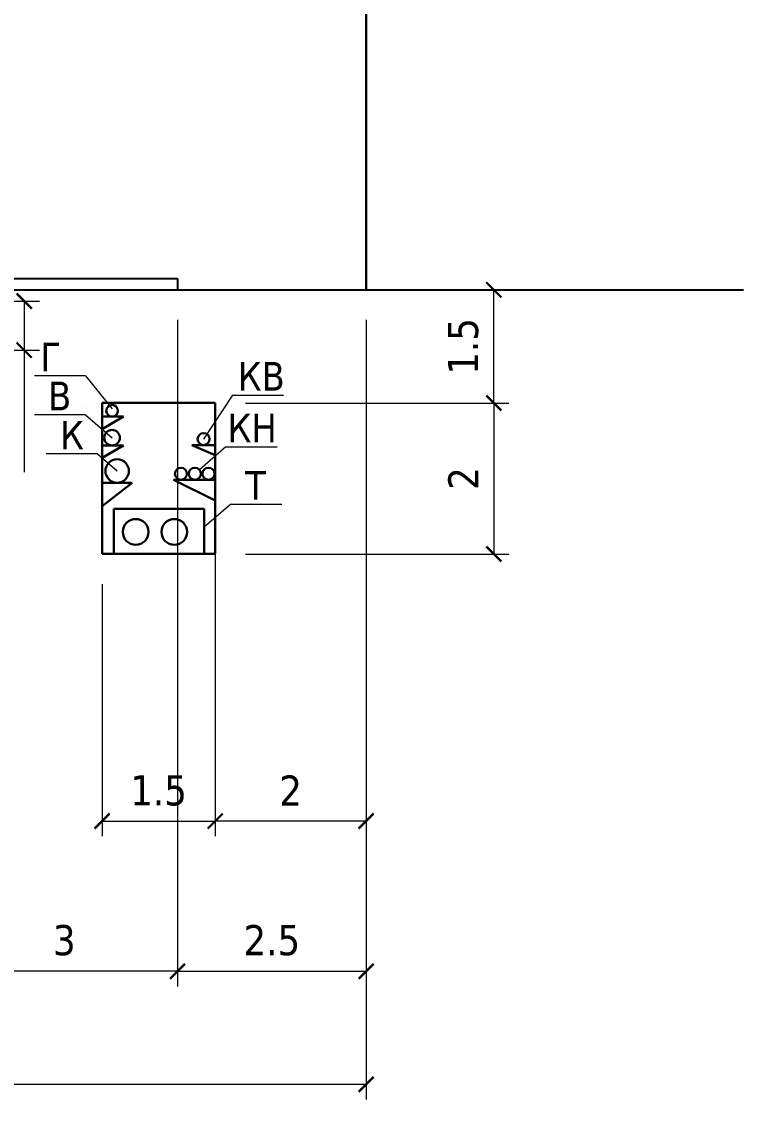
# Model space of a CAD drawing. Header units: millimetres. Extents: x -492806 to 8131902, y -181351 to 2373952.
# Drawn here: x -183090 to -173523, y -153253 to -138976 of the extents above; entities that cross this region are included whole.
import ezdxf

# ---------------------------------------------------------------- set-up
doc = ezdxf.new("R2010")
doc.units = ezdxf.units.MM
doc.header["$LTSCALE"] = 50
doc.layers.add('dorogi', color=7, linetype='Continuous', lineweight=30)
doc.layers.add('text', color=5, linetype='Continuous', lineweight=15)
doc.styles.get("Standard").update_dxf_attribs({"font": 'tahoma.ttf'})
doc.dimstyles.new('S-25$0', dxfattribs={"dimscale": 0, "dimtxt": 2, "dimasz": 1, "dimexe": 1, "dimexo": 2, "dimgap": 1, "dimtad": 3, "dimlfac": 0.001, "dimzin": 9, "dimdsep": 46, "dimtxsty": 'Standard', "dimblk": 'ARCHTICK', "dimcen": 2, "dimclrd": 256, "dimclre": 256, "dimclrt": 256, "dimadec": 0, "dimazin": 2, "dimtfac": 1, "dimtmove": 0, "dimatfit": 3, "dimldrblk": 'DOTSMALL', "dimfxl": 1, "dimlwd": -1, "dimlwe": -1, "dimarcsym": 0})

# ---------------------------------------------------------------- blocks, each defined once
blk = doc.blocks.new('_ArchTick')
at = {"color": 0, "linetype": 'ByBlock', "const_width": 0.15}
blk.add_lwpolyline([(-0.5, -0.5), (0.5, 0.5)], dxfattribs=at)
blk = doc.blocks.new('*D478')
at = {"layer": 'Defpoints', "color": 0, "transparency": 16777216}
for p in [(-187023, -142679), (-185023, -143329), (-183054, -143329)]:
    blk.add_point(p, dxfattribs=at)
at = {"layer": 'text', "transparency": 16777216}
for p, q in [((-186623, -142679), (-182854, -142679)), ((-183054, -142679), (-183054, -143329)), ((-184623, -143329), (-182854, -143329)), ((-183054, -143329), (-183054, -144945))]:
    blk.add_line(p, q, dxfattribs=at)
at = {"layer": 'text', "transparency": 16777216, "xscale": 200.0000016058756, "yscale": 200.0000016058756, "zscale": 200.0000016058756}
for p, rotation in [((-183054, -142679), 90), ((-183054, -143329), 270)]:
    blk.add_blockref('_ArchTick', p, dxfattribs=dict(at, rotation=rotation))
at = {"layer": 'text', "transparency": 16777216, "insert": (-183462, -144237), "char_height": 400, "attachment_point": 5, "rotation": 90}
blk.add_mtext('0.65', dxfattribs=at)
blk = doc.blocks.new('_DotSmall')
at = {"color": 0, "linetype": 'ByBlock', "const_width": 0.5}
blk.add_lwpolyline([(-0.0625, 0, 1), (0.0625, 0, 1)], format="xyb", close=True, dxfattribs=at)
blk = doc.blocks.new('*D479')
at = {"layer": 'Defpoints', "color": 0, "transparency": 16777216}
for p in [(-180523, -142529), (-176831, -142529), (-180523, -144029)]:
    blk.add_point(p, dxfattribs=at)
at = {"layer": 'text', "transparency": 16777216}
for p, q in [((-180123, -142529), (-176631, -142529)), ((-176831, -144029), (-176831, -142529)), ((-180123, -144029), (-176631, -144029))]:
    blk.add_line(p, q, dxfattribs=at)
at = {"layer": 'text', "transparency": 16777216, "xscale": 199.9999771946564, "yscale": 199.9999771946564, "zscale": 199.9999771946564}
for p, rotation in [((-176831, -142529), 90), ((-176831, -144029), 270)]:
    blk.add_blockref('_ArchTick', p, dxfattribs=dict(at, rotation=rotation))
at = {"layer": 'text', "transparency": 16777216, "insert": (-177236, -143279), "char_height": 400, "attachment_point": 5, "rotation": 90}
blk.add_mtext('1.5', dxfattribs=at)
blk = doc.blocks.new('*D480')
at = {"layer": 'Defpoints', "color": 0, "transparency": 16777216}
for p in [(-180523, -144029), (-180523, -146029), (-176831, -146029)]:
    blk.add_point(p, dxfattribs=at)
at = {"layer": 'text', "transparency": 16777216}
for p, q in [((-180123, -144029), (-176631, -144029)), ((-176831, -144029), (-176831, -146029)), ((-180123, -146029), (-176631, -146029))]:
    blk.add_line(p, q, dxfattribs=at)
at = {"layer": 'text', "transparency": 16777216, "xscale": 199.9999771946564, "yscale": 199.9999771946564, "zscale": 199.9999771946564}
for p, rotation in [((-176831, -144029), 90), ((-176831, -146029), 270)]:
    blk.add_blockref('_ArchTick', p, dxfattribs=dict(at, rotation=rotation))
at = {"layer": 'text', "transparency": 16777216, "insert": (-177235, -145029), "char_height": 400, "attachment_point": 5, "rotation": 90}
blk.add_mtext('2', dxfattribs=at)
blk = doc.blocks.new('*D481')
at = {"layer": 'Defpoints', "color": 0, "transparency": 16777216}
for p in [(-178523, -142529), (-180523, -144029), (-180523, -149566)]:
    blk.add_point(p, dxfattribs=at)
at = {"layer": 'text', "transparency": 16777216}
for p, q in [((-178523, -142929), (-178523, -149766)), ((-180523, -144429), (-180523, -149766)), ((-178523, -149566), (-180523, -149566))]:
    blk.add_line(p, q, dxfattribs=at)
at = {"layer": 'text', "transparency": 16777216, "xscale": 199.9999771946564, "yscale": 199.9999771946564, "zscale": 199.9999771946564, "rotation": 180}
blk.add_blockref('_ArchTick', (-180523, -149566), dxfattribs=at)
at = {"layer": 'text', "transparency": 16777216, "xscale": 199.9999771946564, "yscale": 199.9999771946564, "zscale": 199.9999771946564}
blk.add_blockref('_ArchTick', (-178523, -149566), dxfattribs=at)
at = {"layer": 'text', "transparency": 16777216, "insert": (-179523, -149162), "char_height": 400, "attachment_point": 5}
blk.add_mtext('2', dxfattribs=at)
blk = doc.blocks.new('*D482')
at = {"layer": 'Defpoints', "color": 0, "transparency": 16777216}
for p in [(-182023, -146029), (-180523, -146029), (-180523, -149566)]:
    blk.add_point(p, dxfattribs=at)
at = {"layer": 'text', "transparency": 16777216}
for p, q in [((-182023, -146429), (-182023, -149766)), ((-180523, -146429), (-180523, -149766)), ((-182023, -149566), (-180523, -149566))]:
    blk.add_line(p, q, dxfattribs=at)
at = {"layer": 'text', "transparency": 16777216, "xscale": 199.9999771946564, "yscale": 199.9999771946564, "zscale": 199.9999771946564, "rotation": 180}
blk.add_blockref('_ArchTick', (-182023, -149566), dxfattribs=at)
at = {"layer": 'text', "transparency": 16777216, "xscale": 199.9999771946564, "yscale": 199.9999771946564, "zscale": 199.9999771946564}
blk.add_blockref('_ArchTick', (-180523, -149566), dxfattribs=at)
at = {"layer": 'text', "transparency": 16777216, "insert": (-181273, -149162), "char_height": 400, "attachment_point": 5}
blk.add_mtext('1.5', dxfattribs=at)
blk = doc.blocks.new('*D469')
at = {"layer": 'Defpoints', "color": 0, "transparency": 16777216}
for p in [(-181023, -142529), (-184023, -151556), (-184023, -151556)]:
    blk.add_point(p, dxfattribs=at)
at = {"layer": 'text', "transparency": 16777216}
for p, q in [((-181023, -142929), (-181023, -151756)), ((-184023, -151156), (-184023, -151356)), ((-181023, -151556), (-184023, -151556))]:
    blk.add_line(p, q, dxfattribs=at)
at = {"layer": 'text', "transparency": 16777216, "xscale": 199.9999771946564, "yscale": 199.9999771946564, "zscale": 199.9999771946564, "rotation": 180}
blk.add_blockref('_ArchTick', (-184023, -151556), dxfattribs=at)
at = {"layer": 'text', "transparency": 16777216, "xscale": 199.9999771946564, "yscale": 199.9999771946564, "zscale": 199.9999771946564}
blk.add_blockref('_ArchTick', (-181023, -151556), dxfattribs=at)
at = {"layer": 'text', "transparency": 16777216, "insert": (-182523, -151147), "char_height": 400, "attachment_point": 5}
blk.add_mtext('3', dxfattribs=at)
blk = doc.blocks.new('*D470')
at = {"layer": 'Defpoints', "color": 0, "transparency": 16777216}
for p in [(-178523, -142529), (-181023, -142929), (-178523, -151556)]:
    blk.add_point(p, dxfattribs=at)
at = {"layer": 'text', "transparency": 16777216}
for p, q in [((-178523, -142929), (-178523, -151756)), ((-181023, -143329), (-181023, -151756)), ((-181023, -151556), (-178523, -151556))]:
    blk.add_line(p, q, dxfattribs=at)
at = {"layer": 'text', "transparency": 16777216, "xscale": 199.9999771946564, "yscale": 199.9999771946564, "zscale": 199.9999771946564, "rotation": 180}
blk.add_blockref('_ArchTick', (-181023, -151556), dxfattribs=at)
at = {"layer": 'text', "transparency": 16777216, "xscale": 199.9999771946564, "yscale": 199.9999771946564, "zscale": 199.9999771946564}
blk.add_blockref('_ArchTick', (-178523, -151556), dxfattribs=at)
at = {"layer": 'text', "transparency": 16777216, "insert": (-179773, -151147), "char_height": 400, "attachment_point": 5}
blk.add_mtext('2.5', dxfattribs=at)
blk = doc.blocks.new('*D495')
at = {"layer": 'Defpoints', "color": 0, "transparency": 16777216}
for p in [(-228523, -142529), (-178523, -142529), (-178523, -153053)]:
    blk.add_point(p, dxfattribs=at)
at = {"layer": 'text', "transparency": 16777216}
for p, q in [((-228523, -142929), (-228523, -153253)), ((-178523, -142929), (-178523, -153253)), ((-228523, -153053), (-178523, -153053))]:
    blk.add_line(p, q, dxfattribs=at)
at = {"layer": 'text', "transparency": 16777216, "xscale": 199.9999771946564, "yscale": 199.9999771946564, "zscale": 199.9999771946564, "rotation": 180}
blk.add_blockref('_ArchTick', (-228523, -153053), dxfattribs=at)
at = {"layer": 'text', "transparency": 16777216, "xscale": 199.9999771946564, "yscale": 199.9999771946564, "zscale": 199.9999771946564}
blk.add_blockref('_ArchTick', (-178523, -153053), dxfattribs=at)
at = {"layer": 'text', "transparency": 16777216, "insert": (-203523, -152645), "char_height": 400, "attachment_point": 5}
blk.add_mtext('50', dxfattribs=at)

msp = doc.modelspace()

# ---------------------------------------------------------------- linework, layer by layer
for p, q in [((-184023.234, -142378.522), (-181023.234, -142378.522)), ((-181023.234, -142378.522), (-181023.234, -142528.522)), ((-187023.234, -142528.522), (-173523.234, -142528.522))]:
    msp.add_line(p, q)
at = {"layer": 'dorogi'}
for p, q in [((-178523.234, -142528.522), (-178523.234, -132563.058)), ((-180523.234, -144028.522), (-182023.234, -144028.522)), ((-182023.234, -144028.522), (-182023.234, -146028.522)), ((-180523.234, -144028.522), (-180523.234, -146028.522)), ((-182023.234, -144207.821), (-181736.65, -144207.821)), ((-181736.65, -144207.821), (-182023.234, -144373.26)), ((-182023.234, -144590.857), (-181736.65, -144590.857)), ((-181736.65, -144590.857), (-182023.234, -144756.296)), ((-180523.234, -144585.157), (-180833.18, -144585.157)), ((-180833.18, -144585.157), (-180523.234, -144719.943)), ((-180523.234, -145044.258), (-181074.744, -145044.258)), ((-181074.744, -145044.258), (-180523.234, -145319.102)), ((-182023.234, -145084.87), (-181623.234, -145084.87)), ((-181623.234, -145084.87), (-182023.234, -145394.201)), ((-181868.809, -146028.522), (-181868.809, -145428.522)), ((-181868.809, -145428.522), (-180668.809, -145428.522)), ((-180668.809, -145428.522), (-180668.809, -146028.522)), ((-182023.234, -146028.522), (-180523.234, -146028.522))]:
    msp.add_line(p, q, dxfattribs=at)
for centre, radius in [((-181889.946, -144131.276), 76.545), ((-181889.946, -144488.103), 102.754), ((-180677.465, -144505.667), 79.49), ((-181822.63, -144929.141), 155.729), ((-180977.091, -144964.768), 79.49), ((-180793.326, -144964.768), 79.49), ((-180612.623, -144964.768), 79.49), ((-181577.461, -145736.21), 170.513), ((-181065.113, -145736.21), 170.513)]:
    msp.add_circle(centre, radius, dxfattribs=at)
at = {"layer": 'text'}
for p, q in [((-182242.004, -143666.962), (-182920.141, -143666.962)), ((-182242.004, -143666.962), (-181889.946, -144105.067)), ((-180294.785, -143924.064), (-180677.465, -144505.667)), ((-180294.785, -143924.064), (-179616.648, -143924.064)), ((-182242.004, -144184.762), (-182920.141, -144184.762)), ((-182242.004, -144081.866), (-182242.004, -144081.866)), ((-182242.004, -144184.762), (-181889.946, -144488.103)), ((-180381.049, -144609.54), (-180733.107, -144912.881)), ((-180381.049, -144609.54), (-179702.912, -144609.54)), ((-180381.049, -144609.54), (-180381.049, -144609.54)), ((-182084.628, -144703.397), (-182762.765, -144703.397)), ((-182084.628, -144703.397), (-181822.63, -144929.141)), ((-180316.752, -145369.569), (-180668.809, -145672.91)), ((-180316.752, -145369.569), (-179638.615, -145369.569)), ((-180316.752, -145369.569), (-180316.752, -145369.569))]:
    msp.add_line(p, q, dxfattribs=at)

# ---------------------------------------------------------------- texts
for s, height, p in [('Г', 379.295, (-182838.635, -143607.851)), ('КВ', 379.2947, (-180226.794, -143864.952)), ('В', 379.295, (-182737.789, -144125.651)), ('КН', 379.2947, (-180361.155, -144550.429)), ('К', 379.295, (-182580.413, -144644.285)), ('Т', 379.295, (-180125.625, -145310.458))]:
    msp.add_text(s, height=height, dxfattribs=at).set_placement(p)

# ---------------------------------------------------------------- dimensions: what is measured, and where the dimension line sits
for base, p1, p2, override, picture, middle in [((-176830.909, -142528.522), (-180523.234, -144028.522), (-180523.234, -142528.522), {"dimscale": 199.999977}, '*D479', (-177235.744, -143278.522)), ((-183053.634, -143328.522), (-187023.234, -142678.522), (-185023.234, -143328.522), {"dimscale": 200.000002}, '*D478', (-183461.827, -144236.783)), ((-176830.909, -146028.522), (-180523.234, -144028.522), (-180523.234, -146028.522), {"dimscale": 199.999977}, '*D480', (-177235.072, -145028.522))]:
    dim = msp.add_linear_dim(base=base, p1=p1, p2=p2, angle=90, dimstyle='S-25$0', override=override, dxfattribs=at)
    dim.commit()
    dim.dimension.update_dxf_attribs({"geometry": picture, "text_midpoint": middle})
for base, p1, p2, picture, middle in [((-178523.234, -153053.135), (-228523.234, -142528.522), (-178523.234, -142528.522), '*D495', (-203523.234, -152644.941)), ((-184023.234, -151555.778), (-181023.234, -142528.522), (-184023.234, -151555.778), '*D469', (-182523.234, -151147.45))]:
    dim = msp.add_linear_dim(base=base, p1=p1, p2=p2, dimstyle='S-25$0', override={"dimscale": 199.999977}, dxfattribs=at)
    dim.commit()
    dim.dimension.update_dxf_attribs({"geometry": picture, "text_midpoint": middle})
for base, p1, p2, picture, middle in [((-178523.234, -151555.778), (-181023.234, -142928.522), (-178523.234, -142528.522), '*D470', (-179773.234, -151555.778)), ((-180523.234, -149566.361), (-178523.234, -142528.522), (-180523.234, -144028.522), '*D481', (-179523.234, -149566.361)), ((-180523.234, -149566.361), (-182023.234, -146028.522), (-180523.234, -146028.522), '*D482', (-181273.234, -149566.361))]:
    dim = msp.add_linear_dim(base=base, p1=p1, p2=p2, dimstyle='S-25$0', override={"dimscale": 199.999977}, dxfattribs=at)
    dim.commit()
    dim.dimension.update_dxf_attribs({"geometry": picture, "text_midpoint": middle, "dimtype": 160})

doc.saveas('drawing.dxf')
